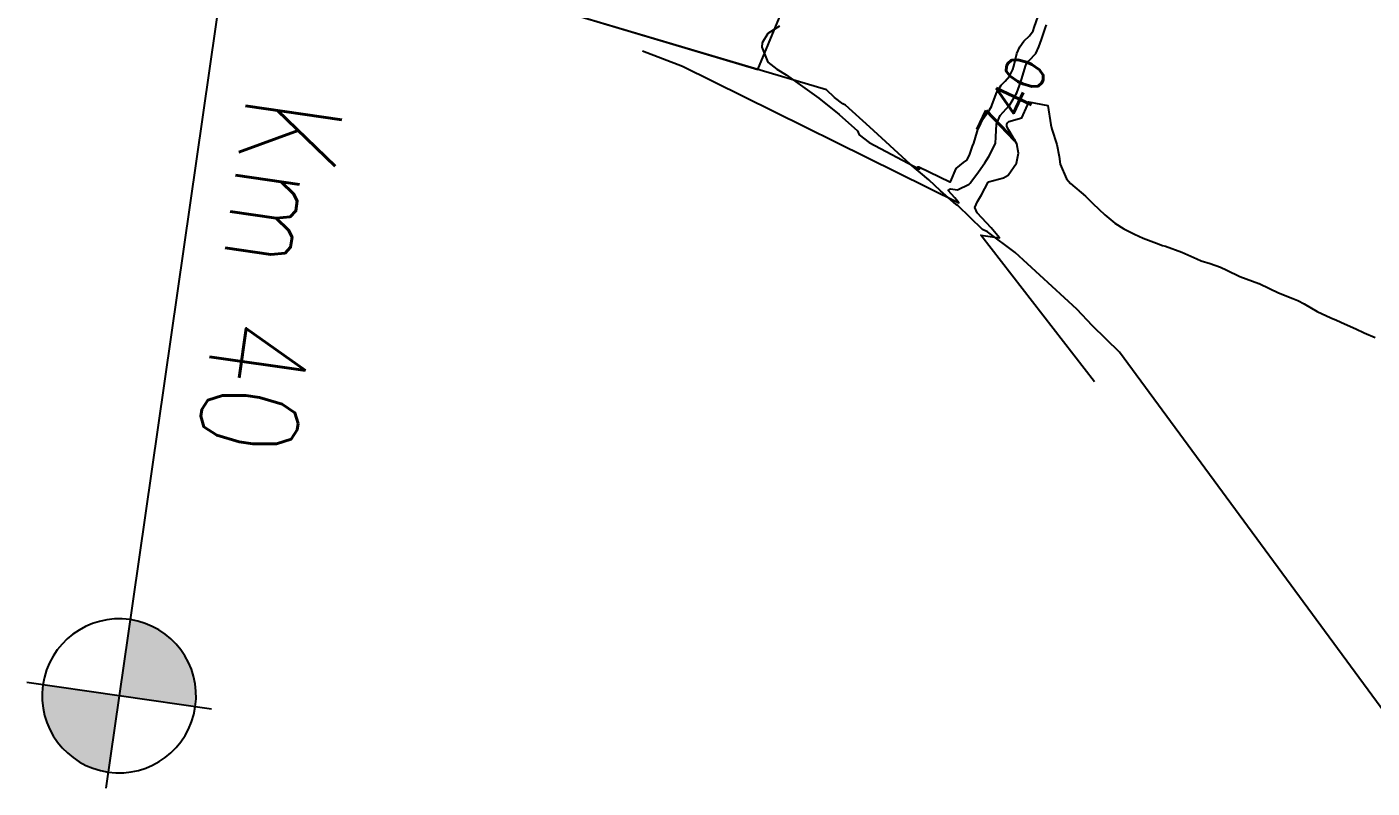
# Model space of a CAD drawing. Header units: metres. Extents: x 286371 to 293043, y 7462578 to 7466404.
# Drawn here: x 291343.3 to 291481.7, y 7463286.2 to 7463364.5 of the extents above; entities that cross this region are included whole.
import ezdxf
from ezdxf.enums import TextEntityAlignment as Align

# ---------------------------------------------------------------- set-up
doc = ezdxf.new("R2010")
doc.units = ezdxf.units.M
doc.header["$MEASUREMENT"] = 0
doc.linetypes.add('CONTINUO', pattern=[0])
for name, color, linetype in [('Area', 45, 'Continuous'), ('Cotas', 45, 'Continuous'), ('Curvas de Nivel 1m', 11, 'Continuous'), ('Curvas de Nivel 5m', 15, 'Continuous'), ('Edificações', 30, 'Continuous'), ('PLACA_KM', 45, 'Continuous')]:
    doc.layers.add(name, color=color, linetype=linetype)
doc.styles.add('ROMANS', font='romans', dxfattribs={"height": 0.2})
doc.styles.add('Style-STANDARD', font='STANDARD.shx')

msp = doc.modelspace()

# ---------------------------------------------------------------- hatches: boundary and pattern name
at = {"layer": 'PLACA_KM'}
for points in [[(291360.63, 7463294.6), (291360.71, 7463295.39), (291360.7, 7463296.18), (291360.62, 7463296.97), (291360.45, 7463297.74), (291360.21, 7463298.5), (291359.9, 7463299.23), (291359.52, 7463299.92), (291359.07, 7463300.57), (291358.55, 7463301.17), (291357.98, 7463301.72), (291357.36, 7463302.2), (291356.69, 7463302.63), (291355.98, 7463302.98), (291355.24, 7463303.26), (291354.47, 7463303.47), (291353.92, 7463303.57), (291352.79, 7463295.73)], [(291344.96, 7463296.86), (291344.88, 7463296.07), (291344.89, 7463295.28), (291344.97, 7463294.49), (291345.13, 7463293.72), (291345.37, 7463292.96), (291345.69, 7463292.23), (291346.07, 7463291.54), (291346.52, 7463290.89), (291347.04, 7463290.29), (291347.61, 7463289.74), (291348.23, 7463289.25), (291348.9, 7463288.83), (291349.61, 7463288.48), (291350.35, 7463288.2), (291351.11, 7463287.99), (291351.67, 7463287.89), (291352.79, 7463295.73)]]:
    msp.add_hatch(color=256, dxfattribs=at).paths.add_polyline_path(points)

# ---------------------------------------------------------------- linework, layer by layer
at = {"layer": 'Area'}
msp.add_polyline3d([(291486.48, 7463289.17, 744.46), (291455.68, 7463331.09, 741.18), (291452.9, 7463333.8, 741.22), (291451.3, 7463335.52, 741.55), (291444.93, 7463341.33, 742.13), (291442.1, 7463343.47, 749.77), (291441.57, 7463343.69, 751.05), (291439.05, 7463346.16, 749.78), (291438.86, 7463346.28, 749.73), (291437.25, 7463347.69, 739.18), (291436.06, 7463348.8, 739.05), (291434.15, 7463350.41, 738.52), (291430.01, 7463354.21, 738.76), (291427.49, 7463356.49, 738.73), (291427.22, 7463356.63, 738.63), (291426.36, 7463357.28, 738.65), (291425.54, 7463358.05, 738.77), (291371.89, 7463374.02, 745.17)], dxfattribs=at)
at = {"layer": 'Curvas de Nivel 1m', "flags": 128}
for points, elevation in [([(291420.72, 7463364.61), (291420.45, 7463364.44), (291419.5, 7463363.84), (291418.91, 7463362.91), (291418.88, 7463362.44), (291419.51, 7463360.9), (291420.43, 7463360.2), (291421.41, 7463359.61), (291424.74, 7463357.21), (291426.84, 7463355.52), (291428.72, 7463353.85), (291428.9, 7463353.44), (291429.94, 7463352.63), (291435.12, 7463349.91), (291435.05, 7463350), (291434.92, 7463350.14), (291435.02, 7463350.13), (291438.23, 7463348.59), (291438.29, 7463348.61), (291438.87, 7463349.96), (291439.63, 7463350.59), (291439.99, 7463350.83), (291440.25, 7463351.35), (291440.57, 7463352.27), (291440.68, 7463352.58), (291440.86, 7463353.16), (291441.27, 7463354.56), (291442.32, 7463356.02), (291442.51, 7463356.35), (291442.59, 7463356.54), (291443.06, 7463357.82), (291443.5, 7463358.53), (291443.91, 7463358.97), (291444.37, 7463359.48), (291444.72, 7463360.17), (291444.81, 7463360.51), (291445.12, 7463361.79), (291445.44, 7463362.5), (291445.85, 7463363.07), (291446.43, 7463363.61), (291446.79, 7463364.13), (291446.91, 7463364.48), (291447.31, 7463365.63)], 739), ([(291453.09, 7463328.04), (291441.43, 7463343.12), (291443.35, 7463342.84), (291442.48, 7463343.87), (291441.04, 7463345.41), (291440.78, 7463345.96), (291441.06, 7463346.57), (291441.47, 7463347.28), (291442.16, 7463348.56), (291442.17, 7463348.58), (291442.2, 7463348.61), (291443.73, 7463349.01), (291444.22, 7463349.3), (291445.09, 7463350.51), (291445.29, 7463351.55), (291445.1, 7463352.5), (291444.28, 7463353.9), (291444.07, 7463354.3), (291444.07, 7463354.52), (291444.14, 7463354.68), (291444.3, 7463354.79), (291445.62, 7463355.18), (291446.21, 7463356.49), (291446.23, 7463356.58), (291446.33, 7463356.82), (291448.32, 7463356.45), (291448.62, 7463354.45), (291448.73, 7463354.01), (291449.23, 7463352.44), (291449.46, 7463351.22), (291449.57, 7463350.43), (291450.21, 7463348.91), (291450.63, 7463348.42), (291452.18, 7463347.11), (291452.94, 7463346.38), (291454.15, 7463345.19), (291455.19, 7463344.35), (291456.13, 7463343.76), (291457.23, 7463343.21), (291458.11, 7463342.82), (291459.47, 7463342.28), (291460.1, 7463342.06), (291460.4, 7463341.97), (291462.09, 7463341.35), (291463.62, 7463340.68), (291464.08, 7463340.49), (291465.01, 7463340.2), (291466.07, 7463339.83), (291466.71, 7463339.53), (291468.05, 7463338.87), (291470.01, 7463338.16), (291470.04, 7463338.15), (291470.09, 7463338.12), (291472.03, 7463337.17), (291473.5, 7463336.6), (291474.02, 7463336.4), (291474.65, 7463336.05), (291476, 7463335.26), (291477.4, 7463334.61), (291477.99, 7463334.36), (291478.83, 7463333.99), (291479.98, 7463333.48), (291480.85, 7463333.08), (291481.96, 7463332.59)], 741)]:
    msp.add_lwpolyline(points, dxfattribs=dict(at, elevation=elevation))
at = {"layer": 'Curvas de Nivel 5m', "elevation": 740, "flags": 128}
msp.add_lwpolyline([(291406.63, 7463362.09), (291410.72, 7463360.48), (291439.16, 7463346.44), (291438.73, 7463346.96), (291438.05, 7463347.72), (291438.31, 7463347.87), (291439.02, 7463347.78), (291440.2, 7463348.35), (291440.31, 7463348.48), (291440.38, 7463348.58), (291441.17, 7463349.62), (291441.82, 7463350.56), (291441.98, 7463350.82), (291442.24, 7463351.21), (291442.92, 7463352.54), (291442.96, 7463353.23), (291443.04, 7463354.53), (291443.41, 7463355.43), (291444.32, 7463356.44), (291444.36, 7463356.48), (291444.39, 7463356.51), (291445.1, 7463357.74), (291445.39, 7463358.5), (291445.62, 7463359.24), (291446.02, 7463360.49), (291446.12, 7463360.76), (291446.39, 7463361.08), (291447.07, 7463361.81), (291447.37, 7463362.47), (291447.65, 7463363.25), (291448.06, 7463364.46), (291448.17, 7463364.74)], dxfattribs=at)
at = {"layer": 'Edificações'}
msp.add_lwpolyline([(291421.93, 7463368.53), (291420.55, 7463370.74), (291420.9, 7463371.07), (291409.42, 7463390.26), (291397, 7463409.85), (291386.04, 7463404), (291392.3, 7463392.62), (291371.03, 7463380.86), (291364.86, 7463392.09), (291356.18, 7463387.17), (291363.32, 7463373.36), (291365.88, 7463373.57), (291368.44, 7463373.78), (291370.16, 7463373.9), (291371.89, 7463374.02), (291398.71, 7463366.04), (291418.49, 7463360.15)], close=True, dxfattribs=at)
at = {"layer": 'PLACA_KM', "linetype": 'CONTINUO'}
for points in [[(291393.61, 7463579.45, 739.79), (291354.16, 7463305.22, 739.79)], [(291354.16, 7463305.22, 739.79), (291351.43, 7463286.24, 739.79)], [(291362.28, 7463294.36, 739.79), (291343.31, 7463297.09, 739.79)]]:
    msp.add_polyline3d(points, dxfattribs=at)
for start, end in [(81.8135, 171.8135), (351.8135, 81.8135), (171.8135, 261.8135), (261.8135, 351.8135)]:
    msp.add_arc((291352.79, 7463295.73, 739.79), 7.92, start, end, dxfattribs=at)

# ---------------------------------------------------------------- texts
at = {"layer": 'Cotas', "style": 'Style-STANDARD'}
msp.add_text('740', height=4, rotation=65.0968, dxfattribs=at).set_placement((291444.62, 7463356.95, 740), align=Align.MIDDLE_CENTER)
at = {"layer": 'PLACA_KM', "style": 'ROMANS', "width": 0.8}
msp.add_text('Km 40', height=10, rotation=261.8135, dxfattribs=at).set_placement((291365.98, 7463357.76, 739.79))

doc.saveas('drawing.dxf')
